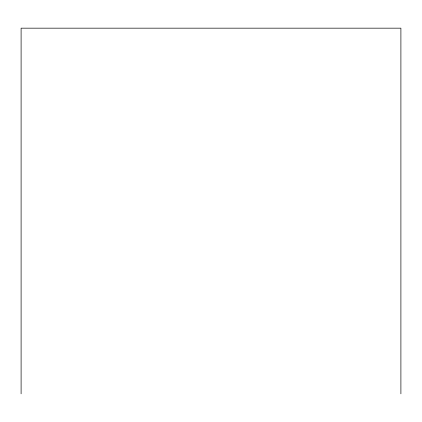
<?xml version="1.0" encoding="UTF-8"?>
<svg xmlns="http://www.w3.org/2000/svg" width="422" height="422" viewBox="0 0 422 422"><rect width="100%" height="100%" fill="white"/><g stroke="black" fill="none" stroke-linecap="round" stroke-linejoin="round"><path stroke-width="0.63" d="M400.9 393.832L400.9 28.168L21.1 28.168L21.1 393.832"/></g></svg>
